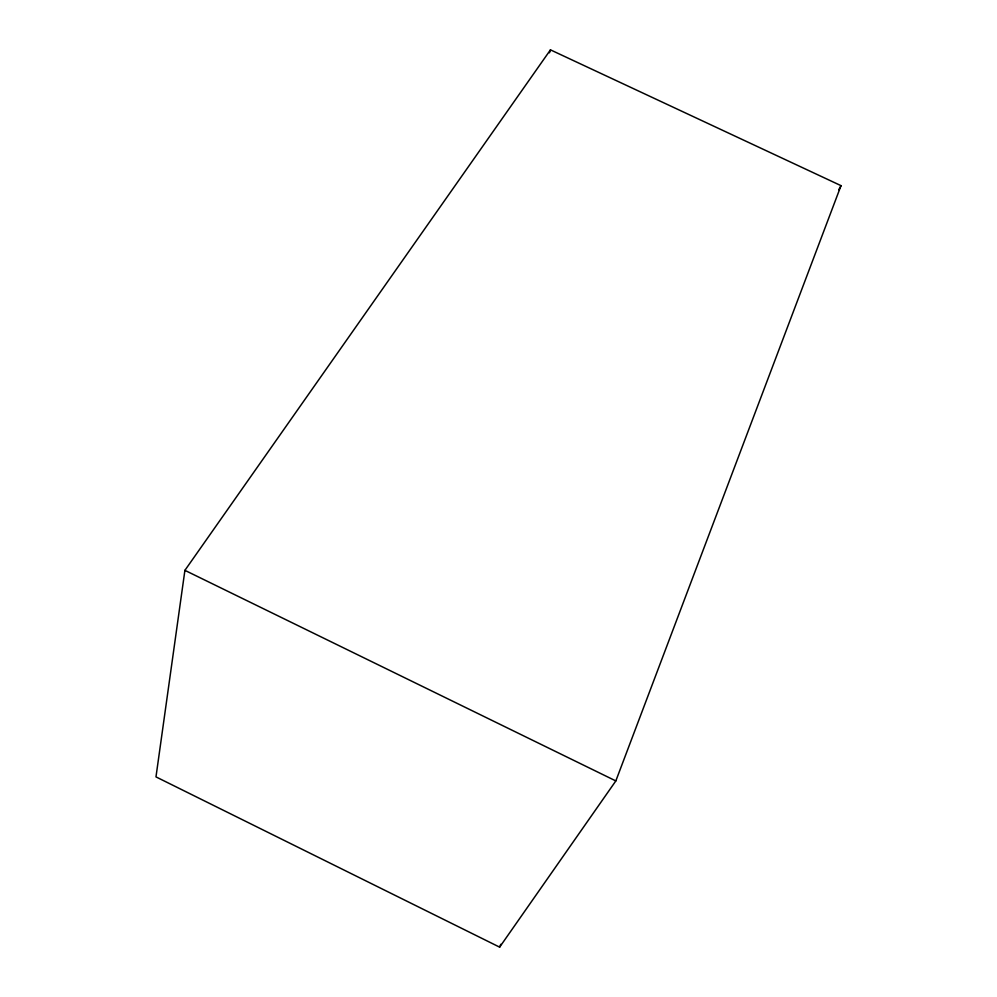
<?xml version="1.0" encoding="UTF-8"?>
<svg xmlns="http://www.w3.org/2000/svg" width="997" height="997" viewBox="0 0 997 997"><rect width="100%" height="100%" fill="white"/><g stroke="black" fill="none" stroke-linecap="round" stroke-linejoin="round"><path stroke-width="1.5" d="M184.906 570.346L155.981 776.887L499.634 947.15L615.834 780.925L841.019 185.654L550.456 49.85L184.906 570.346L615.834 780.925M549.484 52.804L550.456 49.85M499.634 947.15L500.806 944.271M838.726 189.729L841.019 185.654"/></g></svg>
